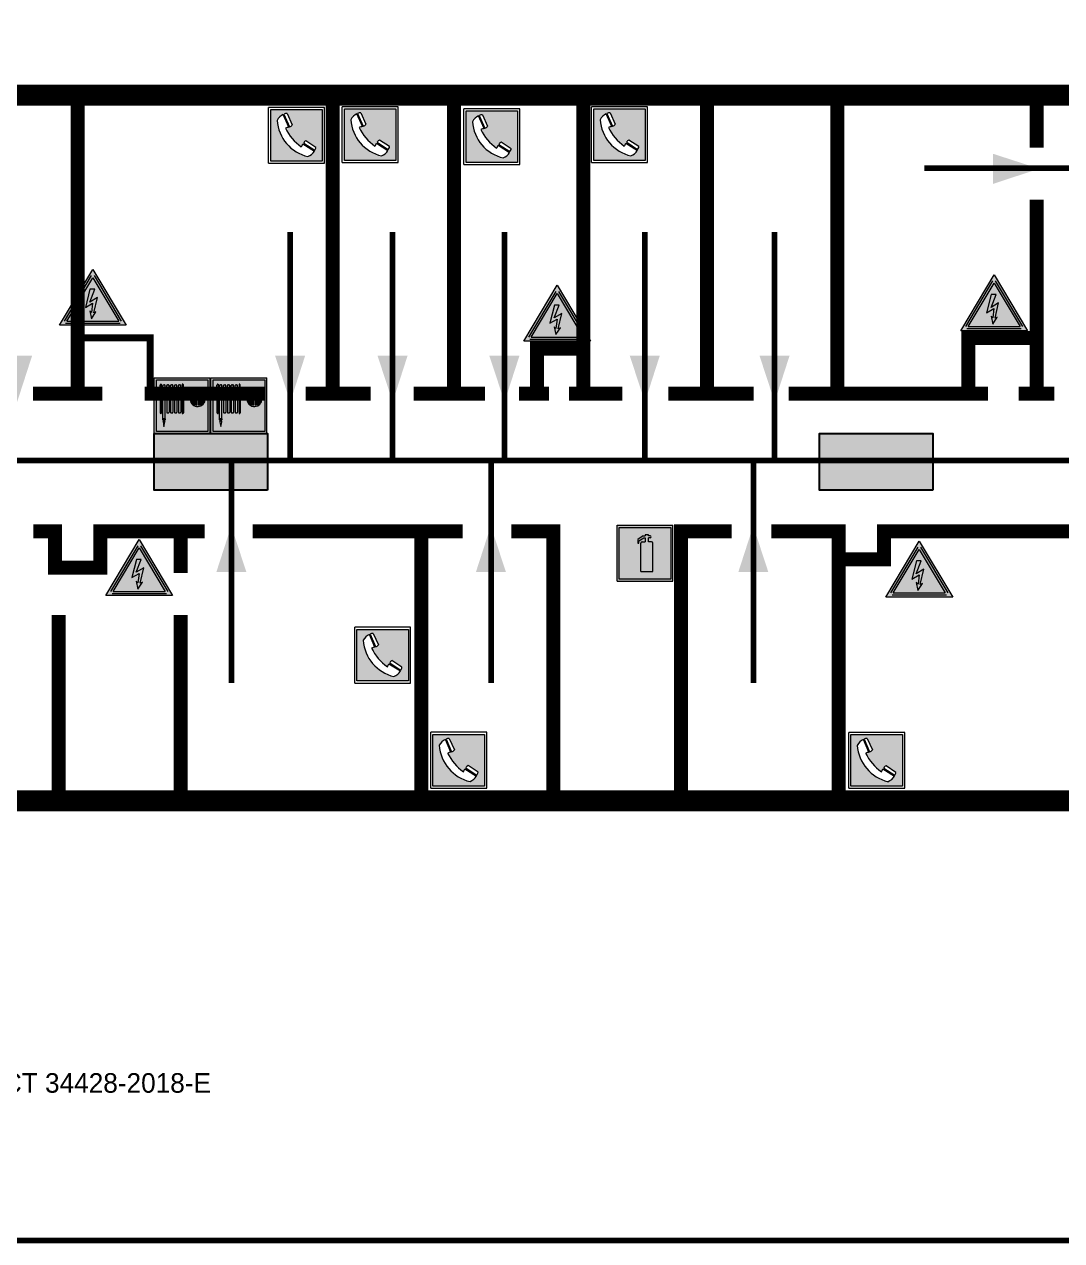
# Model space of a CAD drawing. Header units: millimetres. Extents: x 13810 to 67229, y 12374 to 21950.
# Drawn here: x 27790.5 to 27938.9, y 18689 to 18862.9 of the extents above; entities that cross this region are included whole.
import ezdxf

# ---------------------------------------------------------------- set-up
doc = ezdxf.new("R2010")
doc.units = ezdxf.units.MM
doc.layers.add('План_Штампы', color=7, linetype='Continuous')
doc.styles.add('обычный', font='arial.ttf')

# ---------------------------------------------------------------- blocks, each defined once
blk = doc.blocks.new('A$C32E8229D')
at = {"true_color": 0xffffff}
blk.add_hatch(color=7, dxfattribs=at).paths.add_polyline_path([(0, 0), (0, -8), (16, -8), (16, 0)])
h = blk.add_hatch(color=126)
h.paths.add_polyline_path([(0.2, -0.2), (15.8, -0.2), (15.8, -7.8), (0.2, -7.8)])
h.paths.add_polyline_path([(13.49, -2.05), (12.08, -2.05), (11.37, -2.63, 0.162397), (11.29, -2.84), (11.29, -3.63), (10.35, -3.63), (10.35, -4.05), (11.68, -4.05), (11.68, -3.48), (12.26, -4.28), (11.29, -5.1), (11.29, -6.78), (11.85, -6.78), (11.85, -5.44), (12.8, -4.64), (12.8, -5.94), (14.46, -5.94), (14.46, -5.39), (13.45, -5.39), (13.45, -3.97), (12.46, -2.59), (13.15, -2.59), (13.69, -3.34), (14.18, -3)], flags=16)
h.paths.add_polyline_path([(10.74, -1.82, 1), (11.8, -1.82, 1)], flags=16)
h.paths.add_polyline_path([(9.39, -3.59), (5.99, -3.59), (6.56, -3.03), (5.91, -3.03), (5.1, -3.83), (5.91, -4.64), (6.56, -4.64), (5.99, -4.09), (9.39, -4.09)], flags=16)
h.paths.add_polyline_path([(4.29, -1.08), (1.72, -1.08), (1.72, -6.6), (4.29, -6.6)], flags=16)
at = {"color": 126}
blk.add_lwpolyline([(16, -8), (0, -8), (0, 0), (16, 0)], close=True, dxfattribs=at)
blk = doc.blocks.new('A$C37112FD5')
at = {"true_color": 0xf5f5ff}
h = blk.add_hatch(color=7, dxfattribs=at)
h.dxf.hatch_style = 1
h.paths.add_polyline_path([(12.8, -7.4), (0, -7.4), (0, -20.2), (12.8, -20.2)])
h.paths.add_polyline_path([(12.29, -7.91), (12.29, -19.69), (0.51, -19.69), (0.51, -7.91)], flags=16)
h.paths.add_polyline_path([(4.98, -9.04, -0.42597), (5.17, -9.22), (5.17, -12.25), (5.17, -15.29, -0.432244), (4.98, -15.47), (4.83, -15.47, -0.42597), (4.64, -15.29), (4.64, -12.25), (4.64, -9.22, -0.432244), (4.83, -9.04)], flags=0)
h.paths.add_polyline_path([(4.28, -9.22), (4.28, -12.25), (4.28, -15.29, -0.432244), (4.09, -15.47), (3.94, -15.47, -0.42597), (3.75, -15.29), (3.75, -12.25), (3.75, -9.22, -0.432244), (3.94, -9.04), (4.09, -9.04, -0.42597)], flags=0)
h.paths.add_polyline_path([(5.72, -9.04), (5.87, -9.04, -0.42597), (6.06, -9.22), (6.06, -12.25), (6.06, -15.29, -0.432244), (5.87, -15.47), (5.72, -15.47, -0.42597), (5.53, -15.29), (5.53, -12.25), (5.53, -9.22, -0.432244)], flags=0)
h.paths.add_polyline_path([(6.42, -8.9), (6.5, -8.9, -0.42597), (6.69, -9.08), (6.69, -12.03), (8.21, -12.03, -15.824349), (8.21, -12.47), (6.69, -12.47), (6.69, -15.42, -0.432244), (6.5, -15.6), (6.42, -15.6)], flags=0)
h.paths.add_polyline_path([(3.39, -9.22), (3.39, -12.25), (3.39, -15.29, -0.432244), (3.2, -15.47), (3.05, -15.47, -0.42597), (2.85, -15.29), (2.85, -12.25), (2.85, -9.22, -0.432244), (3.05, -9.04), (3.2, -9.04, -0.42597)], flags=0)
h.paths.add_polyline_path([(2.5, -9.22), (2.5, -16.71), (1.96, -16.71), (1.96, -9.22, -0.432244), (2.15, -9.04), (2.31, -9.04, -0.42597)], flags=0)
h.paths.add_polyline_path([(1.61, -8.9), (1.61, -15.6), (1.57, -15.6, -0.42597), (1.37, -15.42), (1.37, -12.03), (1.37, -9.09, -0.432244), (1.57, -8.9)], flags=0)
h.paths.add_polyline_path([(9.76, -10.81), (9.76, -12.03), (8.49, -12.03, -0.336371)], flags=0)
h.paths.add_polyline_path([(8.49, -12.47), (9.76, -12.47), (9.76, -13.7, -0.336371)], flags=0)
h.paths.add_polyline_path([(10.11, -10.81, -0.336371), (11.38, -12.03), (10.11, -12.03)], flags=0)
h.paths.add_polyline_path([(10.11, -12.47), (11.38, -12.47, -0.336371), (10.11, -13.7)], flags=0)
h.paths.add_polyline_path([(2.5, -16.84), (2.5, -17.05), (1.97, -17.05), (1.97, -16.84)], flags=0)
h.paths.add_polyline_path([(2.5, -17.24, -0.033778), (2.24, -18.6, -0.033778), (1.97, -17.24)], flags=0)
h = blk.add_hatch(color=242)
h.dxf.hatch_style = 1
h.paths.add_polyline_path([(12.29, -7.91), (0.51, -7.91), (0.51, -19.69), (12.29, -19.69)])
h.paths.add_polyline_path([(6.42, -15.6), (6.42, -8.9), (6.5, -8.9, -0.42597), (6.69, -9.08), (6.69, -12.03), (8.21, -12.03, -15.824349), (8.21, -12.47), (6.69, -12.47), (6.69, -15.42, -0.432244), (6.5, -15.6)], flags=16)
h.paths.add_polyline_path([(5.87, -15.47), (5.72, -15.47, -0.42597), (5.53, -15.29), (5.53, -12.25), (5.53, -9.22, -0.432244), (5.72, -9.04), (5.87, -9.04, -0.42597), (6.06, -9.22), (6.06, -12.25), (6.06, -15.29, -0.432244)], flags=16)
h.paths.add_polyline_path([(4.98, -15.47), (4.83, -15.47, -0.42597), (4.64, -15.29), (4.64, -12.25), (4.64, -9.22, -0.432244), (4.83, -9.04), (4.98, -9.04, -0.42597), (5.17, -9.22), (5.17, -12.25), (5.17, -15.29, -0.432244)], flags=16)
h.paths.add_polyline_path([(4.09, -15.47), (3.94, -15.47, -0.42597), (3.75, -15.29), (3.75, -12.25), (3.75, -9.22, -0.432244), (3.94, -9.04), (4.09, -9.04, -0.42597), (4.28, -9.22), (4.28, -12.25), (4.28, -15.29, -0.432244)], flags=16)
h.paths.add_polyline_path([(3.2, -15.47), (3.05, -15.47, -0.42597), (2.85, -15.29), (2.85, -12.25), (2.85, -9.22, -0.432244), (3.05, -9.04), (3.2, -9.04, -0.42597), (3.39, -9.22), (3.39, -12.25), (3.39, -15.29, -0.432244)], flags=16)
h.paths.add_polyline_path([(2.5, -17.05), (1.97, -17.05), (1.97, -16.84), (2.5, -16.84)], flags=16)
h.paths.add_polyline_path([(2.5, -17.24, -0.033778), (2.24, -18.6, -0.033778), (1.97, -17.24)], flags=16)
h.paths.add_polyline_path([(2.5, -16.71), (1.96, -16.71), (1.96, -9.22, -0.432244), (2.15, -9.04), (2.31, -9.04, -0.42597), (2.5, -9.22)], flags=16)
h.paths.add_polyline_path([(1.61, -15.6), (1.57, -15.6, -0.42597), (1.37, -15.42), (1.37, -12.03), (1.37, -9.09, -0.432244), (1.57, -8.9), (1.61, -8.9)], flags=16)
h.paths.add_polyline_path([(8.49, -12.47), (9.76, -12.47), (9.76, -13.7, -0.336371)], flags=0)
h.paths.add_polyline_path([(10.11, -13.7), (10.11, -12.47), (11.38, -12.47, -0.336371)], flags=0)
h.paths.add_polyline_path([(8.49, -12.03, -0.336371), (9.76, -10.81), (9.76, -12.03)], flags=0)
h.paths.add_polyline_path([(10.11, -12.03), (10.11, -10.81, -0.336371), (11.38, -12.03)], flags=0)
h = blk.add_hatch(color=7, dxfattribs=at)
h.dxf.hatch_style = 1
h.paths.add_polyline_path([(1.61, -8.9), (1.57, -8.9, 0.432244), (1.37, -9.09), (1.37, -12.03), (1.37, -15.42, 0.42597), (1.57, -15.6), (1.61, -15.6)])
h.paths.add_polyline_path([(2.5, -9.22, 0.42597), (2.31, -9.04), (2.15, -9.04, 0.432244), (1.96, -9.22), (1.96, -16.71), (2.5, -16.71)])
h.paths.add_polyline_path([(2.5, -16.84), (1.97, -16.84), (1.97, -17.05), (2.5, -17.05)])
h.paths.add_polyline_path([(2.5, -17.24), (1.97, -17.24, 0.033778), (2.24, -18.6, 0.033778)])
h.paths.add_polyline_path([(3.39, -12.25), (3.39, -9.22, 0.42597), (3.2, -9.04), (3.05, -9.04, 0.432244), (2.85, -9.22), (2.85, -12.25), (2.85, -15.29, 0.42597), (3.05, -15.47), (3.2, -15.47, 0.432244), (3.39, -15.29)])
h.paths.add_polyline_path([(4.28, -12.25), (4.28, -9.22, 0.42597), (4.09, -9.04), (3.94, -9.04, 0.432244), (3.75, -9.22), (3.75, -12.25), (3.75, -15.29, 0.42597), (3.94, -15.47), (4.09, -15.47, 0.432244), (4.28, -15.29)])
h.paths.add_polyline_path([(5.17, -12.25), (5.17, -9.22, 0.42597), (4.98, -9.04), (4.83, -9.04, 0.432244), (4.64, -9.22), (4.64, -12.25), (4.64, -15.29, 0.42597), (4.83, -15.47), (4.98, -15.47, 0.432244), (5.17, -15.29)])
h.paths.add_polyline_path([(6.06, -12.25), (6.06, -9.22, 0.42597), (5.87, -9.04), (5.72, -9.04, 0.432244), (5.53, -9.22), (5.53, -12.25), (5.53, -15.29, 0.42597), (5.72, -15.47), (5.87, -15.47, 0.432244), (6.06, -15.29)])
h.paths.add_polyline_path([(6.69, -12.47), (8.21, -12.47, 15.824349), (8.21, -12.03), (6.69, -12.03), (6.69, -9.08, 0.42597), (6.5, -8.9), (6.42, -8.9), (6.42, -15.6), (6.5, -15.6, 0.432244), (6.69, -15.42)])
h.paths.add_polyline_path([(8.49, -12.47), (9.76, -12.47), (9.76, -13.7, -0.336371)], flags=16)
h.paths.add_polyline_path([(8.49, -12.03, -0.336371), (9.76, -10.81), (9.76, -12.03)], flags=16)
h.paths.add_polyline_path([(10.11, -12.47), (11.38, -12.47, -0.336371), (10.11, -13.7)], flags=16)
h.paths.add_polyline_path([(10.11, -12.03), (10.11, -10.81, -0.336371), (11.38, -12.03)], flags=16)
h = blk.add_hatch(color=242)
h.dxf.hatch_style = 1
h.paths.add_polyline_path([(9.76, -10.81, 0.336371), (8.49, -12.03), (9.76, -12.03)])
h.paths.add_polyline_path([(10.11, -10.81), (10.11, -12.03), (11.38, -12.03, 0.336371)])
h.paths.add_polyline_path([(11.38, -12.47), (10.11, -12.47), (10.11, -13.7, 0.336371)])
h.paths.add_polyline_path([(9.76, -12.47), (8.49, -12.47, 0.336371), (9.76, -13.7)])
at = {"color": 242, "lineweight": 5}
for p, q in [((0, -20.2), (0, -7.4)), ((0, -7.4), (12.8, -7.4)), ((12.8, -20.2), (12.8, -7.4)), ((1.37, -12.03), (1.37, -9.08)), ((1.57, -8.9), (1.61, -8.9)), ((1.61, -8.9), (1.61, -15.6)), ((1.96, -16.71), (1.96, -9.22)), ((2.15, -9.04), (2.31, -9.04)), ((2.5, -16.71), (2.5, -9.22)), ((2.85, -12.25), (2.85, -9.22)), ((3.05, -9.04), (3.2, -9.04)), ((3.39, -12.25), (3.39, -9.22)), ((3.75, -12.25), (3.75, -9.22)), ((3.94, -9.04), (4.09, -9.04)), ((4.28, -12.25), (4.28, -9.22)), ((4.64, -12.25), (4.64, -9.22)), ((4.83, -9.04), (4.98, -9.04)), ((5.17, -12.25), (5.17, -9.22)), ((5.53, -12.25), (5.53, -9.22)), ((5.72, -9.04), (5.87, -9.04)), ((6.06, -12.25), (6.06, -9.22)), ((6.42, -8.9), (6.42, -15.6)), ((6.5, -8.9), (6.42, -8.9)), ((6.69, -12.03), (6.69, -9.08)), ((9.76, -10.81), (9.76, -12.03)), ((10.11, -10.81), (10.11, -12.03)), ((1.37, -12.03), (1.37, -15.42)), ((2.85, -12.25), (2.85, -15.29)), ((3.39, -12.25), (3.39, -15.29)), ((3.75, -12.25), (3.75, -15.29)), ((4.28, -12.25), (4.28, -15.29)), ((4.64, -12.25), (4.64, -15.29)), ((5.17, -12.25), (5.17, -15.29)), ((5.53, -12.25), (5.53, -15.29)), ((6.06, -12.25), (6.06, -15.29)), ((8.21, -12.03), (6.69, -12.03)), ((8.21, -12.47), (6.69, -12.47)), ((6.69, -12.47), (6.69, -15.42)), ((9.76, -12.03), (8.49, -12.03)), ((9.76, -12.47), (8.49, -12.47)), ((9.76, -12.47), (9.76, -13.7)), ((11.38, -12.03), (10.11, -12.03)), ((11.38, -12.47), (10.11, -12.47)), ((10.11, -12.47), (10.11, -13.7)), ((1.57, -15.6), (1.61, -15.6)), ((3.05, -15.47), (3.2, -15.47)), ((3.94, -15.47), (4.09, -15.47)), ((4.83, -15.47), (4.98, -15.47)), ((5.72, -15.47), (5.87, -15.47)), ((6.42, -15.6), (6.5, -15.6)), ((1.96, -16.71), (2.5, -16.71)), ((1.97, -16.84), (2.5, -16.84)), ((1.97, -17.05), (1.97, -16.84)), ((2.5, -17.05), (1.97, -17.05)), ((1.97, -17.24), (2.5, -17.24)), ((2.5, -16.84), (2.5, -17.05)), ((0, -20.2), (12.8, -20.2))]:
    blk.add_line(p, q, dxfattribs=at)
blk.add_lwpolyline([(0.51, -7.91), (12.29, -7.91), (12.29, -19.69), (0.51, -19.69)], close=True, dxfattribs=at)
for centre, radius, start, end in [((1.56, -9.09), 0.182, 87.1027, 180.6071), ((2.15, -9.22), 0.182, 87.1027, 180.6071), ((2.32, -9.22), 0.182, 359.3929, 92.8973), ((3.04, -9.22), 0.182, 87.1027, 180.6071), ((3.21, -9.22), 0.182, 359.3929, 92.8973), ((3.93, -9.22), 0.182, 87.1027, 180.6071), ((4.1, -9.22), 0.182, 359.3929, 92.8973), ((4.82, -9.22), 0.182, 87.1027, 180.6071), ((4.99, -9.22), 0.182, 359.3929, 92.8973), ((5.71, -9.22), 0.182, 87.1027, 180.6071), ((5.88, -9.22), 0.182, 359.3929, 92.8973), ((6.51, -9.09), 0.182, 359.3929, 92.8973), ((9.93, -12.25), 1.74, 187.2319, 172.7681), ((9.93, -12.25), 1.46, 96.9927, 171.3585), ((9.93, -12.25), 1.46, 8.6415, 83.0073), ((9.93, -12.25), 1.46, 188.6415, 263.0073), ((9.93, -12.25), 1.46, 276.9927, 351.3585), ((1.56, -15.42), 0.182, 179.3929, 272.8973), ((3.04, -15.29), 0.182, 179.3929, 272.8973), ((3.21, -15.29), 0.182, 267.1027, 0.6071), ((3.93, -15.29), 0.182, 179.3929, 272.8973), ((4.1, -15.29), 0.182, 267.1027, 0.6071), ((4.82, -15.29), 0.182, 179.3929, 272.8973), ((4.99, -15.29), 0.182, 267.1027, 0.6071), ((5.71, -15.29), 0.182, 179.3929, 272.8973), ((5.88, -15.29), 0.182, 267.1027, 0.6071), ((6.51, -15.42), 0.182, 267.1027, 0.6071), ((12.17, -15.98), 10.27, 187.041, 194.7793), ((-7.7, -15.98), 10.27, 345.2207, 352.959)]:
    blk.add_arc(centre, radius, start, end, dxfattribs=at)
blk = doc.blocks.new('A$C456E1F9C')
at = {"lineweight": 5}
h = blk.add_hatch(color=242, dxfattribs=at)
h.paths.add_polyline_path([(0.51, -1.47), (0.51, -13.26), (12.29, -13.26), (12.29, -1.47)])
h.paths.add_polyline_path([(5.42, -4.95, -0.254479), (4.78, -5.4), (3.52, -2.53, -0.209735), (4.23, -2.4)], flags=16)
h.paths.add_polyline_path([(8.53, -8.6), (10.87, -10.17), (10.54, -10.76), (8.03, -9.13, -0.192251)], flags=16)
h.paths.add_polyline_path([(4.61, -5.49, 0.005518), (3.87, -5.72, 0.128647), (7.49, -10.01, 0.00809), (7.83, -9.33), (10.47, -10.97, -0.16736), (8.99, -12.25, -0.327862), (1.95, -3.95, -0.166952), (3.36, -2.62)], flags=16)
at = {"color": 242, "lineweight": 5}
for p, q in [((0, -13.77), (0, -0.97)), ((12.8, -0.97), (0, -0.97)), ((4.61, -5.49), (3.36, -2.62)), ((3.52, -2.53), (4.78, -5.4)), ((4.23, -2.4), (5.42, -4.95)), ((12.8, -13.77), (12.8, -0.97)), ((7.83, -9.33), (10.47, -10.97)), ((8.03, -9.13), (10.54, -10.76)), ((10.81, -10.12), (8.53, -8.6)), ((10.54, -10.76), (10.8, -10.3)), ((10.8, -10.3), (10.81, -10.12)), ((0, -13.77), (12.8, -13.77))]:
    blk.add_line(p, q, dxfattribs=at)
blk.add_lwpolyline([(0.51, -1.47), (12.29, -1.47), (12.29, -13.26), (0.51, -13.26)], close=True, dxfattribs=at)
for centre, radius, start, end in [((4.59, -5.34), 2.99, 114.2845, 152.1974), ((4.02, -3.27), 0.891, 76.3284, 123.7092), ((11.12, -3.31), 9.19, 183.9915, 256.6009), ((14.98, -39.1), 35.17, 107.1487, 108.4135), ((4.68, -4.59), 0.824, 276.9621, 334.0723), ((13.86, -0.94), 11.08, 205.5536, 234.8762), ((-13.31, 0.8), 23.44, 332.5487, 334.4027), ((8.94, -9.5), 0.989, 114.4092, 157.9388), ((7.87, -9.46), 3, 291.9291, 329.9329)]:
    blk.add_arc(centre, radius, start, end, dxfattribs=at)
blk = doc.blocks.new('A$C3E6D3DDE')
at = {"lineweight": 5}
h = blk.add_hatch(color=40, dxfattribs=at)
h.paths.add_polyline_path([(24.1, 1.45), (16.46, -11.35), (31.74, -11.35)])
h.paths.add_polyline_path([(24.09, -0.46), (30.03, -10.41), (18.14, -10.41)], flags=16)
h.paths.add_polyline_path([(24.54, -3.08), (23.41, -6.02), (25.13, -5.01), (24.33, -8.5), (24.82, -8.27), (23.79, -9.86), (23.4, -8.04), (23.8, -8.43), (24.04, -6.29), (22.39, -7.25), (23.44, -3.08)], flags=0)
h = blk.add_hatch(color=256, dxfattribs=at)
h.paths.add_polyline_path([(24.37, 0.03, 0.567511), (23.82, 0.03), (17.59, -10.4, 0.582454), (17.86, -10.88), (30.32, -10.88, 0.582149), (30.6, -10.4)])
h.paths.add_polyline_path([(24.09, -0.46), (18.14, -10.41), (30.03, -10.41)], flags=16)
h.paths.add_polyline_path([(24.54, -3.08), (23.41, -6.02), (25.13, -5.01), (24.33, -8.5), (24.82, -8.27), (23.79, -9.86), (23.4, -8.04), (23.8, -8.43), (24.04, -6.29), (22.39, -7.25), (23.44, -3.08)], flags=0)
h = blk.add_hatch(color=40, dxfattribs=at)
h.paths.add_polyline_path([(24.09, -0.46), (18.14, -10.41), (30.03, -10.41)])
h.paths.add_polyline_path([(24.82, -8.27), (23.79, -9.86), (23.4, -8.04), (23.8, -8.43), (24.04, -6.29), (22.39, -7.25), (23.44, -3.08), (24.54, -3.08), (23.41, -6.02), (25.13, -5.01), (24.33, -8.5)], flags=16)
at = {"color": 40, "lineweight": 5}
for p, q in [((16.46, -11.35), (24.1, 1.45)), ((24.1, 1.45), (31.74, -11.35))]:
    blk.add_line(p, q, dxfattribs=at)
at = {"lineweight": 5}
for p, q in [((17.59, -10.4), (23.82, 0.03)), ((24.37, 0.03), (30.6, -10.4)), ((18.14, -10.41), (24.09, -0.46)), ((24.09, -0.46), (30.03, -10.41)), ((23.44, -3.08), (22.39, -7.25)), ((23.41, -6.02), (24.54, -3.08)), ((25.13, -5.01), (23.41, -6.02)), ((24.54, -3.08), (23.44, -3.08)), ((24.33, -8.5), (25.13, -5.01)), ((22.39, -7.25), (24.04, -6.29)), ((23.8, -8.43), (23.4, -8.04)), ((23.4, -8.04), (23.79, -9.86)), ((23.79, -9.86), (24.82, -8.27)), ((24.04, -6.29), (23.8, -8.43)), ((24.82, -8.27), (24.33, -8.5)), ((17.86, -10.88), (30.32, -10.88)), ((18.14, -10.41), (30.03, -10.41))]:
    blk.add_line(p, q, dxfattribs=at)
at = {"color": 50, "lineweight": 5}
blk.add_line((31.74, -11.35), (16.46, -11.35), dxfattribs=at)
blk = doc.blocks.new('A$C3AD82952')
at = {"true_color": 0xf5f5ff}
h = blk.add_hatch(color=7, dxfattribs=at)
h.dxf.hatch_style = 1
h.paths.add_polyline_path([(8.21, 8.73, 0.414214), (7.89, 9.05), (7.22, 9.05), (7.22, 9.92), (7.59, 9.92, 1), (7.57, 10.36), (7.22, 10.36), (7.22, 10.6), (6.43, 10.6), (6.43, 10.36), (6.01, 10.36), (4.74, 9.59), (4.74, 8.69), (4.98, 8.73), (4.98, 9.26), (6.12, 9.91), (6.43, 9.91), (6.43, 9.05), (5.76, 9.05, 0.414214), (5.44, 8.73), (5.44, 2.2), (8.21, 2.2)], flags=0)
h.paths.add_polyline_path([(12.8, 12.8), (0, 12.8), (0, 0), (12.8, 0)])
h.paths.add_polyline_path([(0.51, 12.29), (12.29, 12.29), (12.29, 0.51), (0.51, 0.51)], flags=16)
h.paths.add_polyline_path([(4.74, 9.59), (6.01, 10.36), (6.43, 10.36), (6.43, 10.6), (7.22, 10.6), (7.22, 10.36), (7.59, 10.36, -0.94586), (7.59, 9.92), (7.22, 9.92), (7.22, 9.05), (7.89, 9.05, -0.414214), (8.21, 8.73), (8.21, 2.2), (5.44, 2.2), (5.44, 8.73, -0.414214), (5.76, 9.05), (6.43, 9.05), (6.43, 9.91), (6.12, 9.91), (4.98, 9.26), (4.98, 8.73), (4.74, 8.69)], flags=0)
h = blk.add_hatch(color=242)
h.dxf.hatch_style = 1
h.paths.add_polyline_path([(12.29, 12.29), (0.51, 12.29), (0.51, 0.51), (12.29, 0.51)])
h.paths.add_polyline_path([(4.74, 8.69), (4.74, 9.59), (6.01, 10.36), (6.43, 10.36), (6.43, 10.6), (7.22, 10.6), (7.22, 10.36), (7.59, 10.36, -0.94586), (7.59, 9.92), (7.22, 9.92), (7.22, 9.05), (7.89, 9.05, -0.414214), (8.21, 8.73), (8.21, 2.2), (5.44, 2.2), (5.44, 8.73, -0.414214), (5.76, 9.05), (6.43, 9.05), (6.43, 9.91), (6.12, 9.91), (4.98, 9.26), (4.98, 8.73)], flags=16)
h = blk.add_hatch(color=7, dxfattribs=at)
h.dxf.hatch_style = 1
h.paths.add_polyline_path([(8.21, 8.73, 0.414214), (7.89, 9.05), (7.22, 9.05), (7.22, 9.92), (7.59, 9.92, 1), (7.57, 10.36), (7.22, 10.36), (7.22, 10.6), (6.43, 10.6), (6.43, 10.36), (6.01, 10.36), (4.74, 9.59), (4.74, 8.69), (4.98, 8.73), (4.98, 9.26), (6.12, 9.91), (6.43, 9.91), (6.43, 9.05), (5.76, 9.05, 0.414214), (5.44, 8.73), (5.44, 2.2), (8.21, 2.2)])
at = {"color": 242, "lineweight": 5}
for p, q in [((0, 0), (0, 12.8)), ((0, 12.8), (12.8, 12.8)), ((12.8, 0), (12.8, 12.8)), ((6.01, 10.36), (4.74, 9.59)), ((4.74, 9.59), (4.74, 8.69)), ((4.74, 8.69), (4.98, 8.73)), ((4.98, 9.26), (6.12, 9.91)), ((4.98, 8.73), (4.98, 9.26)), ((5.44, 2.2), (5.44, 8.73)), ((5.76, 9.05), (6.43, 9.05)), ((6.01, 10.36), (6.43, 10.36)), ((6.12, 9.91), (6.43, 9.91)), ((7.22, 10.6), (6.43, 10.6)), ((6.43, 10.6), (6.43, 10.36)), ((6.43, 9.91), (6.43, 9.05)), ((7.22, 10.36), (7.22, 10.6)), ((7.59, 10.36), (7.22, 10.36)), ((7.22, 9.05), (7.22, 9.92)), ((7.59, 9.92), (7.22, 9.92)), ((7.89, 9.05), (7.22, 9.05)), ((8.21, 2.2), (8.21, 8.73)), ((0, 0), (12.8, 0)), ((5.44, 2.2), (8.21, 2.2))]:
    blk.add_line(p, q, dxfattribs=at)
blk.add_lwpolyline([(0.51, 12.29), (12.29, 12.29), (12.29, 0.51), (0.51, 0.51)], close=True, dxfattribs=at)
for centre, radius, start, end in [((5.76, 8.73), 0.32, 90, 180), ((7.58, 10.14), 0.223, 273.1875, 86.8125), ((7.89, 8.73), 0.32, 0, 90)]:
    blk.add_arc(centre, radius, start, end, dxfattribs=at)

msp = doc.modelspace()

# ---------------------------------------------------------------- linework, layer by layer
at = {"color": 2, "lineweight": 100}
msp.add_lwpolyline([(27619.29, 19083.98), (28219.29, 19083.98), (28219.29, 18688.98), (27619.29, 18688.98)], close=True, dxfattribs=at)
at = {"lineweight": 100}
for points, const_width in [([(28067.2, 18852.82), (27728.34, 18852.82), (27728.34, 18996.13), (27705.53, 18996.13), (27705.53, 19004.89), (27670.05, 19004.89), (27670.05, 19002.85)], 3), ([(27649.03, 18979.5), (27649.03, 18775.8), (27642.59, 18775.8), (27642.59, 18755.5), (27653.21, 18755.5), (27653.21, 18720.43), (27671.52, 18720.43), (27671.52, 18728.51), (27727.75, 18728.51), (27727.75, 18720.6), (27745.29, 18720.6), (27745.29, 18751.88), (28147.28, 18751.88)], 3), ([(27798.12, 18852.66), (27798.12, 18810.11)], 2), ([(27834.59, 18852.66), (27834.59, 18810.11)], 2), ([(27851.96, 18852.66), (27851.96, 18810.11)], 2), ([(27870.46, 18852.66), (27870.46, 18810.11)], 2), ([(27888.14, 18852.66), (27888.14, 18810.11)], 2), ([(27906.76, 18852.66), (27906.76, 18810.11)], 2), ([(27935.29, 18852.89), (27935.29, 18845.29)], 2), ([(27935.29, 18837.88), (27935.29, 18818.94)], 2), ([(27925.53, 18819.07), (27925.53, 18810.11)], 2), ([(27808.52, 18810.62), (27808.52, 18818.11), (27798.09, 18818.11)], 1), ([(27935.29, 18810.11), (27935.29, 18818.09), (27925.53, 18818.09)], 2), ([(27863.84, 18810.11), (27863.84, 18816.56), (27870.46, 18816.56)], 2), ([(27791.73, 18810.11), (27801.68, 18810.11)], 2), ([(27807.7, 18810.11), (27824.96, 18810.11)], 2), ([(27830.73, 18810.11), (27840.03, 18810.11)], 2), ([(27846.19, 18810.11), (27856.41, 18810.11)], 2), ([(27861.26, 18810.11), (27865.52, 18810.11)], 2), ([(27868.41, 18810.11), (27876.03, 18810.11)], 2), ([(27882.6, 18810.11), (27894.81, 18810.11)], 2), ([(27899.8, 18810.11), (27923.87, 18810.11)], 2), ([(27923.45, 18810.11), (27928.31, 18810.11)], 2), ([(27932.71, 18810.11), (27937.83, 18810.11)], 2), ([(27791.77, 18790.43), (27794.88, 18790.43), (27794.88, 18785.22), (27801.37, 18785.22), (27801.37, 18790.43), (27816.3, 18790.43)], 2), ([(27812.88, 18790.43), (27812.88, 18784.47)], 2), ([(27823.15, 18790.43), (27853.2, 18790.43)], 2), ([(27847.3, 18790.43), (27847.3, 18752.94)], 2), ([(27860.17, 18790.43), (27866.18, 18790.43), (27866.18, 18752.69)], 2), ([(27891.68, 18790.43), (27884.41, 18790.43), (27884.41, 18752.9)], 2), ([(27897.36, 18790.43), (27906.95, 18790.43), (27906.95, 18751.55)], 2), ([(27906.95, 18786.44), (27913.47, 18786.44), (27913.47, 18790.43), (27947.79, 18790.43)], 2), ([(27795.4, 18778.45), (27795.4, 18751.92)], 2), ([(27812.88, 18778.45), (27812.88, 18751.92)], 2)]:
    msp.add_lwpolyline(points, dxfattribs=dict(at, const_width=const_width))
at = {"color": 126, "lineweight": 100, "true_color": 0x008754}
for points in [[(27674.98, 18765.53), (27693.2, 18765.53), (27693.2, 18800.54), (28093.9, 18800.54), (28104.97, 18792.95), (28139.87, 18792.95), (28139.87, 18817), (28145.04, 18817), (28145.04, 18844.1)], [(27941.05, 18834.63), (27941.05, 18842.37), (27919.26, 18842.37)], [(27828.53, 18800.54), (27828.53, 18833.22)], [(27843.18, 18800.54), (27843.18, 18833.22)], [(27859.18, 18800.54), (27859.18, 18833.22)], [(27879.25, 18800.54), (27879.25, 18833.22)], [(27897.81, 18800.54), (27897.81, 18833.22)], [(27820.15, 18800.54), (27820.15, 18768.77)], [(27857.27, 18800.54), (27857.27, 18768.77)], [(27894.8, 18800.54), (27894.8, 18768.77)]]:
    msp.add_lwpolyline(points, dxfattribs=at)
at = {"layer": 'План_Штампы', "color": 126, "true_color": 0x008754}
for points in [[(27929.04, 18840.12), (27929.06, 18844.42), (27935.64, 18842.29)], [(27787.32, 18815.54), (27791.61, 18815.53), (27789.48, 18808.95)], [(27826.37, 18815.54), (27830.66, 18815.53), (27828.54, 18808.95)], [(27841.02, 18815.54), (27845.31, 18815.53), (27843.18, 18808.95)], [(27857.01, 18815.54), (27861.31, 18815.53), (27859.18, 18808.95)], [(27877.09, 18815.54), (27881.38, 18815.53), (27879.26, 18808.95)], [(27895.65, 18815.54), (27899.94, 18815.53), (27897.81, 18808.95)], [(27822.26, 18784.6), (27817.97, 18784.61), (27820.1, 18791.19)], [(27859.38, 18784.6), (27855.09, 18784.61), (27857.22, 18791.19)], [(27896.91, 18784.6), (27892.62, 18784.61), (27894.75, 18791.19)]]:
    msp.add_solid(points, dxfattribs=at)

# ---------------------------------------------------------------- block references
for name, p, xscale, yscale, zscale in [('A$C456E1F9C', (27825.44, 18851.67), 0.625, 0.625, 0.625), ('A$C456E1F9C', (27835.97, 18851.77), 0.625, 0.625, 0.625), ('A$C456E1F9C', (27853.37, 18851.48), 0.625, 0.625, 0.625), ('A$C456E1F9C', (27871.63, 18851.77), 0.625, 0.625, 0.625), ('A$C3E6D3DDE', (27785.24, 18826.99), 0.625, 0.625, 0.625), ('A$C3E6D3DDE', (27914.14, 18826.22), 0.625, 0.625, 0.625), ('A$C3E6D3DDE', (27851.66, 18824.72), 0.625, 0.625, 0.625), ('A$C37112FD5', (27809.08, 18817.03), 0.6249984004534781, 0.6249984004534781, 0.6249984004534781), ('A$C37112FD5', (27817.2, 18817.03), 0.6249984004534781, 0.6249984004534781, 0.6249984004534781), ('A$C3AD82952', (27875.27, 18783.29), 0.625, 0.625, 0.625), ('A$C3E6D3DDE', (27791.88, 18788.34), 0.625, 0.625, 0.625), ('A$C3E6D3DDE', (27903.44, 18788.13), 0.625, 0.625, 0.625), ('A$C456E1F9C', (27837.75, 18777.31), 0.625, 0.625, 0.625), ('A$C456E1F9C', (27848.63, 18762.29), 0.625, 0.625, 0.625), ('A$C456E1F9C', (27908.41, 18762.28), 0.625, 0.625, 0.625)]:
    msp.add_blockref(name, p, dxfattribs=dict(xscale=xscale, yscale=yscale, zscale=zscale))
at = {"layer": 'План_Штампы', "color": 126, "true_color": 0x008754, "xscale": 1.012510887696, "yscale": 1.012510887696, "zscale": 1.012510887696, "rotation": 359.9978653237144}
for p in [(27809.08, 18804.4), (27904.22, 18804.4)]:
    msp.add_blockref('A$C32E8229D', p, dxfattribs=at)

# ---------------------------------------------------------------- texts
at = {"lineweight": 0, "insert": (27743.16, 18711.13), "char_height": 2.8, "width": 191.3484, "attachment_point": 5, "style": 'обычный'}
msp.add_mtext('\\pi-8.4,l8.4,t8.4;{\\fProxima Nova Rg|b0|i0|c204|p2;ИЗГОТОВИТЕЛЬ: ИП АНДРЕЕВ А. А.\\fProxima Nova Rg|b0|i0|c0|p2; \\fProxima Nova Rg|b0|i0|c204|p2;ФП-24 - 2022/ 200-25-1440 ГОСТ 34428-2018-Е\\H1.2266x; }', dxfattribs=at)

doc.saveas('drawing.dxf')
